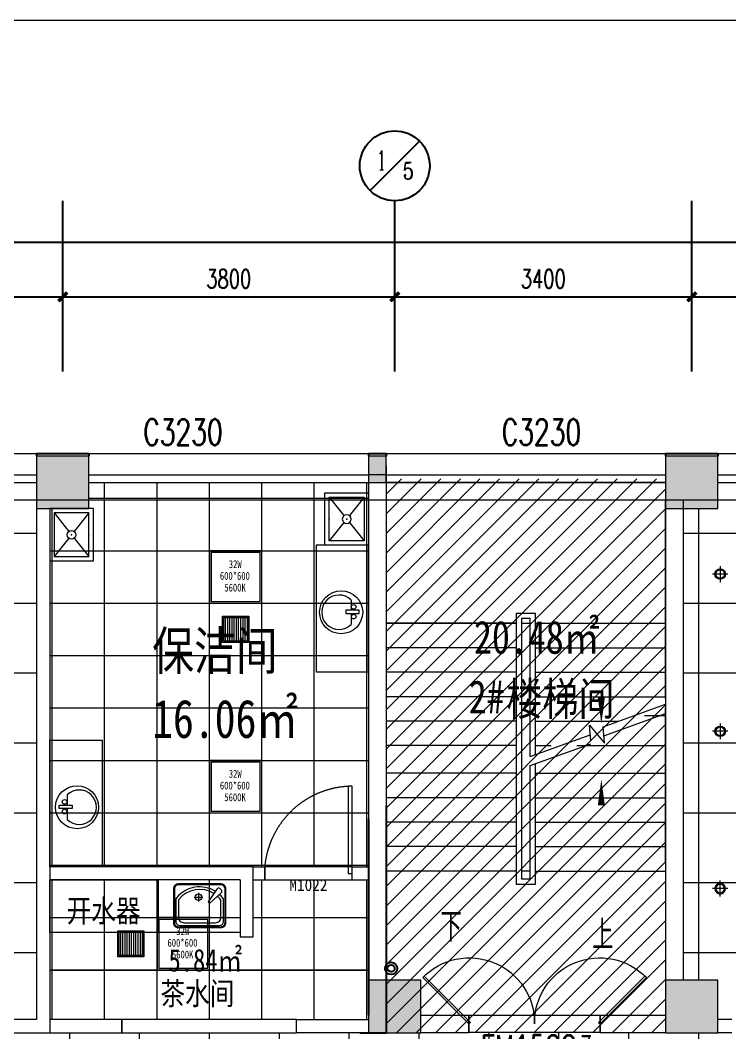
# Model space of a CAD drawing. Header units: millimetres. Extents: x 164760 to 3716174, y -1766400 to 11969.
# Drawn here: x 3512190 to 3520312, y -1636715 to -1625124 of the extents above; entities that cross this region are included whole.
import ezdxf
from ezdxf.enums import TextEntityAlignment as Align

# ---------------------------------------------------------------- set-up
doc = ezdxf.new("R2010")
doc.units = ezdxf.units.MM
doc.header["$LTSCALE"] = 1000
for name, pattern in [('ACAD_ISO03W100', [30, 12, -18]), ('DOTE', [2.42, 2, -0.2, 0.02, -0.2]), ('HIDDEN', [0.375, 0.25, -0.125, 0, 0])]:
    doc.linetypes.add(name, pattern=pattern)
doc.layers.get('0').update_dxf_attribs({"color": 253, "linetype": 'CONTINUOUS'})
doc.layers.get('Defpoints').update_dxf_attribs({"color": 250, "linetype": 'CONTINUOUS', "lineweight": 0})
for name, color, linetype in [('AXIS', 253, 'CONTINUOUS'), ('AXIS_TEXT', 253, 'CONTINUOUS'), ('DIM_SYMB', 253, 'CONTINUOUS'), ('FC-Text Annotation', 253, 'CONTINUOUS'), ('PUB_TEXT', 253, 'CONTINUOUS'), ('SURFACE', 253, 'CONTINUOUS'), ('VPIPE-污水', 253, 'CONTINUOUS'), ('WINDOW_TEXT', 253, 'CONTINUOUS'), ('建-墙', 253, 'CONTINUOUS')]:
    doc.layers.add(name, color=color, linetype=linetype)
for name, color, linetype, lineweight in [('COLUMN', 253, 'CONTINUOUS', 0), ('DOOR【门】', 253, 'CONTINUOUS', 0), ('FC-Doorsill【门槛线】', 253, 'CONTINUOUS', 0), ('FC-FLOOR【地材分格】', 253, 'CONTINUOUS', 0), ('FF-FIXT【洁具】', 253, 'CONTINUOUS', 0), ('FF-Text【平面文字】', 253, 'CONTINUOUS', 0), ('FF-Win【窗】', 253, 'CONTINUOUS', 0), ('PUB_HATCH', 253, 'CONTINUOUS', 0), ('RC-FCU【空调设备】', 253, 'CONTINUOUS', 0), ('RC-LIGHT【天花灯具】', 253, 'CONTINUOUS', 0), ('RC-Modelling【天花造型】', 253, 'CONTINUOUS', 0), ('RC-STR【天花细线】', 253, 'CONTINUOUS', 0), ('RC-Text【天花文字】', 253, 'CONTINUOUS', 0), ('STAIR', 253, 'CONTINUOUS', 0), ('WALL', 253, 'CONTINUOUS', 0), ('Wall【墙体】', 253, 'CONTINUOUS', 0), ('Wall【新建墙】', 253, 'CONTINUOUS', 0), ('Xline【辅助线】', 253, 'CONTINUOUS', 0)]:
    doc.layers.add(name, color=color, linetype=linetype, lineweight=lineweight)
doc.styles.add('_TCH_AXIS', font='COMPLEX', dxfattribs={"bigfont": 'GBCBIG'})
doc.styles.add('_TCH_DIM', font='SIMPLEX', dxfattribs={"bigfont": 'GBCBIG'})
doc.styles.add('_TCH_DIM_T3', font='SIMPLEX', dxfattribs={"width": 0.705882, "bigfont": 'GBCBIG'})
doc.styles.add('_TCH_WINDOW', font='SIMPLEX', dxfattribs={"bigfont": 'GBCBIG'})
doc.styles.add('DIM_FONT', font='SIMPLEX', dxfattribs={"width": 0.7, "bigfont": 'GBCBIG'})
doc.styles.add('宋体', font='', dxfattribs={"width": 0.7})
doc.styles.add('文字', font='')
doc.styles.get('宋体').set_extended_font_data('SimSun')
doc.styles.get('文字').set_extended_font_data('SimSun')
doc.dimstyles.new('_TCH_ARCH&&100', dxfattribs={"dimtxt": 212.5, "dimasz": 100, "dimexe": 250, "dimexo": 300, "dimgap": 100, "dimtad": 1, "dimdec": 0, "dimzin": 0, "dimdsep": 46, "dimtxsty": '_TCH_DIM_T3', "dimblk": 'ARCHTICK', "dimcen": 0.09, "dimclrt": 7, "dimazin": 2, "dimtfac": 1, "dimtdec": 0, "dimtix": 1, "dimtmove": 2, "dimatfit": 3, "dimtolj": 1, "dimtzin": 0, "dimarcsym": 0})
pattern_1 = [(0, (3778355.65, -1406196.8), (0, 800), []), (90, (3778355.65, -1406196.8), (-800, 5e-14), [])]
pattern_2 = [(0, (3778355.65, -1406196.8), (0, 600), []), (90, (3778355.65, -1406196.8), (-600, 4e-14), [])]

# ---------------------------------------------------------------- blocks, each defined once
blk = doc.blocks.new('$WINLIB2D$00000004')
for p, q in [((-0.5, 0.5), (0.5, 0.5)), ((-0.5, 0.5), (-0.5, -0.5)), ((0.5, -0.5), (0.5, 0.5)), ((-0.5, 0.2406), (0.5, 0.2406)), ((-0.5, -0.5), (0.5, -0.5))]:
    blk.add_line(p, q)
blk = doc.blocks.new('海龙_0918165925')
at = {"layer": 'PUB_HATCH'}
for points in [[(-18300, -600), (-17700, -600), (-17700, 0), (-18300, 0)], [(-14500, -300), (-14300, -300), (-14300, 0), (-14500, 0)], [(-11100, -600), (-10500, -600), (-10500, 0), (-11100, 0)], [(-14500, -6600), (-13900, -6600), (-13900, -6000), (-14500, -6000)], [(-11100, -6600), (-10500, -6600), (-10500, -6000), (-11100, -6000)]]:
    blk.add_hatch(color=256, dxfattribs=at).paths.add_polyline_path(points)
at = {"layer": 'COLUMN'}
for p, q in [((-17700, 0), (-18300, 0)), ((-10500, 0), (-11100, 0)), ((-18300, -300), (-18300, -600)), ((-17700, -600), (-17700, -300)), ((-11100, -300), (-11100, -600)), ((-10500, -600), (-10500, -300)), ((-18300, -600), (-17700, -600)), ((-11100, -600), (-10500, -600)), ((-13900, -6000), (-14500, -6000)), ((-14500, -6000), (-14500, -6600)), ((-13900, -6600), (-13900, -6000)), ((-10500, -6000), (-11100, -6000)), ((-11100, -6000), (-11100, -6600)), ((-10500, -6600), (-10500, -6000)), ((-14500, -6600), (-13900, -6600)), ((-11100, -6600), (-10500, -6600))]:
    blk.add_line(p, q, dxfattribs=at)
blk = doc.blocks.new('$lvtry$00000191')
at = {"color": 0}
for p, q in [((-250, -50, 0), (-39, -219, 0)), ((39, -219, 0), (250, -50, 0)), ((-250, -450, 0), (-39, -281, 0)), ((39, -281, 0), (250, -450, 0))]:
    blk.add_line(p, q, dxfattribs=at)
at = {"color": 0, "elevation": 0}
for points in [[(300, -500), (300, 0), (-300, 0), (-300, -500)], [(250, -450), (250, -50), (-250, -50), (-250, -450)]]:
    blk.add_lwpolyline(points, close=True, dxfattribs=at)
at = {"color": 0}
blk.add_circle((0, -250, 0), 50, dxfattribs=at)
for p in [(0, -50, 0), (0, -250, 0)]:
    blk.add_point(p, dxfattribs=at)
blk = doc.blocks.new('圆形筒灯')
at = {"color": 251, "linetype": 'DOTE', "ltscale": 43.504693}
blk.add_line((0, 91), (0, -91), dxfattribs=at)
at = {"color": 251, "linetype": 'DOTE', "ltscale": 41.297046}
blk.add_line((86, 0), (-86, 0), dxfattribs=at)
blk.add_ellipse((0, 0), major_axis=(-42.4, 42.4), ratio=1, start_param=2.355868237233172, end_param=8.639053544412757)
at = {"color": 251}
blk.add_ellipse((0, 0), major_axis=(35.4, 35.4), ratio=1, start_param=5.49871431692557, end_param=11.78189962410516, dxfattribs=at)
blk = doc.blocks.new('ZL_12085679')
at = {"layer": 'RC-LIGHT【天花灯具】'}
blk.add_lwpolyline([(300, 0), (-300, 0), (-300, -600), (300, -600)], close=True, dxfattribs=at)
at = {"layer": 'RC-LIGHT【天花灯具】', "color": 8}
blk.add_lwpolyline([(280, -20), (-280, -20), (-280, -580), (280, -580)], close=True, dxfattribs=at)
at = {"layer": 'RC-LIGHT【天花灯具】', "style": '文字', "width": 0.8}
for s, p in [('32W', (-78, -199)), ('600*600', (-180, -333)), ('5600K', (-129, -467))]:
    blk.add_text(s, height=90, dxfattribs=at).set_placement(p)
blk = doc.blocks.new('ZL_0603191599')
at = {"layer": 'RC-FCU【空调设备】'}
h = blk.add_hatch(dxfattribs=at)
h.set_pattern_fill('_USER', color=8, scale=25, pattern_type=0)
h.set_pattern_definition([(0, (-135, -285), (0, 25), [])])
h.paths.add_polyline_path([(135, -15), (-135, -15), (-135, -285), (135, -285)])
blk.add_lwpolyline([(-150, 0), (150, 0), (150, -300), (-150, -300)], close=True, dxfattribs=at)
at = {"layer": 'RC-FCU【空调设备】', "color": 8}
blk.add_lwpolyline([(-135, -15), (135, -15), (135, -285), (-135, -285)], close=True, dxfattribs=at)
blk = doc.blocks.new('_ArchTick')
at = {"color": 2, "linetype": 'ByBlock', "const_width": 0.4}
blk.add_lwpolyline([(-0.5, -0.5), (0.5, 0.5)], dxfattribs=at)
blk = doc.blocks.new('*D604')
at = {"layer": 'AXIS', "color": 0, "lineweight": -2, "transparency": 16777216}
for p, q in [((3517480, -1554394), (3517480, -1553288)), ((3524680, -1554394), (3524680, -1553288)), ((3517480, -1553538), (3524680, -1553538))]:
    blk.add_line(p, q, dxfattribs=at)
at = {"layer": 'Defpoints', "color": 0, "transparency": 16777216}
for p in [(3524680, -1553538), (3517480, -1554694), (3524680, -1554694)]:
    blk.add_point(p, dxfattribs=at)
at = {"layer": 'AXIS', "color": 0, "lineweight": -2, "transparency": 16777216, "xscale": 100, "yscale": 100, "zscale": 100, "rotation": 180}
blk.add_blockref('_ArchTick', (3517480, -1553538), dxfattribs=at)
at = {"layer": 'AXIS', "color": 0, "lineweight": -2, "transparency": 16777216, "xscale": 100, "yscale": 100, "zscale": 100}
blk.add_blockref('_ArchTick', (3524680, -1553538), dxfattribs=at)
at = {"layer": 'AXIS', "color": 7, "transparency": 16777216, "insert": (3521080, -1553332), "char_height": 212.5, "attachment_point": 5, "style": '_TCH_DIM_T3'}
blk.add_mtext('\\A1;7200', dxfattribs=at)
blk = doc.blocks.new('*D605')
at = {"layer": 'AXIS', "color": 0, "lineweight": -2, "transparency": 16777216}
for p, q in [((3514080, -1554394), (3514080, -1553288)), ((3517480, -1554394), (3517480, -1553288)), ((3514080, -1553538), (3517480, -1553538))]:
    blk.add_line(p, q, dxfattribs=at)
at = {"layer": 'Defpoints', "color": 0, "transparency": 16777216}
for p in [(3517480, -1553538), (3514080, -1554694), (3517480, -1554694)]:
    blk.add_point(p, dxfattribs=at)
at = {"layer": 'AXIS', "color": 0, "lineweight": -2, "transparency": 16777216, "xscale": 100, "yscale": 100, "zscale": 100, "rotation": 180}
blk.add_blockref('_ArchTick', (3514080, -1553538), dxfattribs=at)
at = {"layer": 'AXIS', "color": 0, "lineweight": -2, "transparency": 16777216, "xscale": 100, "yscale": 100, "zscale": 100}
blk.add_blockref('_ArchTick', (3517480, -1553538), dxfattribs=at)
at = {"layer": 'AXIS', "color": 7, "transparency": 16777216, "insert": (3515780, -1553332), "char_height": 212.5, "attachment_point": 5, "style": '_TCH_DIM_T3'}
blk.add_mtext('\\A1;3400', dxfattribs=at)
blk = doc.blocks.new('*D606')
at = {"layer": 'AXIS', "color": 0, "lineweight": -2, "transparency": 16777216}
for p, q in [((3510280, -1554394), (3510280, -1553288)), ((3514080, -1554394), (3514080, -1553288)), ((3510280, -1553538), (3514080, -1553538))]:
    blk.add_line(p, q, dxfattribs=at)
at = {"layer": 'Defpoints', "color": 0, "transparency": 16777216}
for p in [(3514080, -1553538), (3510280, -1554694), (3514080, -1554694)]:
    blk.add_point(p, dxfattribs=at)
at = {"layer": 'AXIS', "color": 0, "lineweight": -2, "transparency": 16777216, "xscale": 100, "yscale": 100, "zscale": 100, "rotation": 180}
blk.add_blockref('_ArchTick', (3510280, -1553538), dxfattribs=at)
at = {"layer": 'AXIS', "color": 0, "lineweight": -2, "transparency": 16777216, "xscale": 100, "yscale": 100, "zscale": 100}
blk.add_blockref('_ArchTick', (3514080, -1553538), dxfattribs=at)
at = {"layer": 'AXIS', "color": 7, "transparency": 16777216, "insert": (3512180, -1553332), "char_height": 212.5, "attachment_point": 5, "style": '_TCH_DIM_T3'}
blk.add_mtext('\\A1;3800', dxfattribs=at)
blk = doc.blocks.new('*D607')
at = {"layer": 'AXIS', "color": 0, "lineweight": -2, "transparency": 16777216}
for p, q in [((3503080, -1554394), (3503080, -1553288)), ((3510280, -1554394), (3510280, -1553288)), ((3503080, -1553538), (3510280, -1553538))]:
    blk.add_line(p, q, dxfattribs=at)
at = {"layer": 'Defpoints', "color": 0, "transparency": 16777216}
for p in [(3510280, -1553538), (3503080, -1554694), (3510280, -1554694)]:
    blk.add_point(p, dxfattribs=at)
at = {"layer": 'AXIS', "color": 0, "lineweight": -2, "transparency": 16777216, "xscale": 100, "yscale": 100, "zscale": 100, "rotation": 180}
blk.add_blockref('_ArchTick', (3503080, -1553538), dxfattribs=at)
at = {"layer": 'AXIS', "color": 0, "lineweight": -2, "transparency": 16777216, "xscale": 100, "yscale": 100, "zscale": 100}
blk.add_blockref('_ArchTick', (3510280, -1553538), dxfattribs=at)
at = {"layer": 'AXIS', "color": 7, "transparency": 16777216, "insert": (3506680, -1553332), "char_height": 212.5, "attachment_point": 5, "style": '_TCH_DIM_T3'}
blk.add_mtext('\\A1;7200', dxfattribs=at)
blk = doc.blocks.new('*D623')
at = {"layer": 'AXIS', "color": 0, "lineweight": -2, "transparency": 16777216}
for p, q in [((3481180, -1554433), (3481180, -1552663)), ((3575380, -1554433), (3575380, -1552663)), ((3481180, -1552913), (3575380, -1552913))]:
    blk.add_line(p, q, dxfattribs=at)
at = {"layer": 'Defpoints', "color": 0, "transparency": 16777216}
for p in [(3575380, -1552913), (3481180, -1554733), (3575380, -1554733)]:
    blk.add_point(p, dxfattribs=at)
at = {"layer": 'AXIS', "color": 0, "lineweight": -2, "transparency": 16777216, "xscale": 100, "yscale": 100, "zscale": 100, "rotation": 180}
blk.add_blockref('_ArchTick', (3481180, -1552913), dxfattribs=at)
at = {"layer": 'AXIS', "color": 0, "lineweight": -2, "transparency": 16777216, "xscale": 100, "yscale": 100, "zscale": 100}
blk.add_blockref('_ArchTick', (3575380, -1552913), dxfattribs=at)
at = {"layer": 'AXIS', "color": 7, "transparency": 16777216, "insert": (3528280, -1552707), "char_height": 212.5, "attachment_point": 5, "style": '_TCH_DIM_T3'}
blk.add_mtext('\\A1;94200', dxfattribs=at)
blk = doc.blocks.new('DOOR_D01')
at = {"layer": 'DOOR【门】'}
blk.add_lwpolyline([(-0.456, 1), (-0.456, 0), (-0.5, 0), (-0.5, 1)], close=True, dxfattribs=at)
at = {"layer": 'DOOR【门】', "color": 8, "linetype": 'HIDDEN', "ltscale": 15}
blk.add_arc((-0.511, -0.01), 1.011, 0.5915, 87.4664, dxfattribs=at)
blk = doc.blocks.new('厨房洗手盆_01')
for points in [[(540, -243), (540, 243, 0.414214), (483, 300), (97, 300, 0.414214), (40, 243), (40, -243, 0.414214), (97, -300), (483, -300, 0.414214)], [(530, -243), (530, 243, 0.414214), (483, 290), (97, 290, 0.414214), (50, 243), (50, -243, 0.414214), (97, -290), (483, -290, 0.414214)], [(142, 246, 0.463705), (106, 246), (93, 231, 0.463199), (99, 196), (244, 99), (260, 117)]]:
    blk.add_lwpolyline(points, format="xyb", close=True)
for points in [[(124, 179, 0.371537), (197, -263, 0.175756), (227, -274), (468, -274, 0.414214), (514, -228), (514, 228, 0.414214), (468, 274), (227, 274, 0.175756), (197, 263, 0.038636), (159, 226, 0.038636)], [(149, 162, 0.370424), (217, -240, 0.175756), (227, -244), (421, -244, 0.414214), (484, -181), (484, 181, 0.414214), (421, 244), (227, 244, 0.175756), (217, 240, 0.038502), (180, 204, 0.038502)]]:
    blk.add_lwpolyline(points, format="xyb")
for points in [[(191, -64), (191, 36)], [(142, -14), (241, -14)]]:
    blk.add_lwpolyline(points)
blk.add_circle((191, -14), 38.3)
blk = doc.blocks.new('海龙0506173763')
at = {"layer": 'Xline【辅助线】'}
for points in [[(-733, 17), (-750, 0), (-1280, 530), (-1263, 547)], [(733, 17), (750, 0), (1280, 530), (1263, 547)]]:
    blk.add_lwpolyline(points, close=True, dxfattribs=at)
at = {"layer": 'Xline【辅助线】', "color": 8}
for centre, start, end in [((-745, 12), 359.1011, 135.9107), ((745, 12), 44.0893, 180.8989)]:
    blk.add_arc(centre, 745, start, end, dxfattribs=at)
blk = doc.blocks.new('海龙0506194425')
at = {"layer": 'WALL'}
for p, q in [((-650, 200), (-1400, 200)), ((-650, 0), (-650, 200)), ((1400, 200), (850, 200)), ((850, 200), (850, 0)), ((-1400, 0), (-650, 0)), ((850, 0), (1400, 0))]:
    blk.add_line(p, q, dxfattribs=at)
at = {"layer": 'Xline【辅助线】'}
blk.add_blockref('海龙0506173763', (100, 100), dxfattribs=at)
blk = doc.blocks.new('海龙0506194634')
at = {"layer": 'Xline【辅助线】', "xscale": -1}
blk.add_blockref('海龙0506194425', (0, 325), dxfattribs=at)
at = {"layer": 'WINDOW_TEXT', "style": '_TCH_WINDOW', "width": 0.705882}
for s, height, p in [('FM1522', 297.5, (-715, 0)), ('乙', 298, (425, 0))]:
    blk.add_text(s, height=height, dxfattribs=at).set_placement(p)
blk = doc.blocks.new('海龙_0926164331')
at = {"layer": 'AXIS'}
for p, q in [((-14453.2, -682.8), (-13887.5, -117.2)), ((-17970.3, -2397.2), (-17970.3, -800)), ((-14170.3, -2397.2), (-14170.3, -800)), ((-10770.3, -2397.2), (-10770.3, -800))]:
    blk.add_line(p, q, dxfattribs=at)
blk.add_circle((-14170.3, -400), 400, dxfattribs=at)
at = {"layer": 'AXIS_TEXT', "color": 7, "style": '_TCH_AXIS'}
for s, height, p, p2 in [('1', 218.6, (-14369.6, -443.7), (-14275.9, -443.7)), ('5', 191.8, (-14077.7, -553.4), (-13949.9, -553.4))]:
    blk.add_text(s, height=height, dxfattribs=at).set_placement(p, p2, align=Align.FIT)
at = {"layer": 'AXIS'}
for p1, p2, distance, picture, middle in [((-47070.3, -3094), (47129.7, -3094), 1819.8, '*D623', (29.7, -1067.9)), ((-25170.3, -3054.5), (-17970.3, -3054.5), 1155.3, '*D607', (-21570.3, -1693)), ((-17970.3, -3054.5), (-14170.3, -3054.5), 1155.3, '*D606', (-16070.3, -1693)), ((-14170.3, -3054.5), (-10770.3, -3054.5), 1155.3, '*D605', (-12470.3, -1693)), ((-10770.3, -3054.5), (-3570.3, -3054.5), 1155.3, '*D604', (-7170.3, -1693))]:
    dim = blk.add_aligned_dim(p1=p1, p2=p2, distance=distance, dimstyle='_TCH_ARCH&&100', dxfattribs=at)
    dim.commit()
    dim.dimension.update_dxf_attribs({"geometry": picture, "text_midpoint": middle, "insert": (-3528250.3, 1551639)})

msp = doc.modelspace()

# ---------------------------------------------------------------- hatches: boundary and pattern name
at = {"layer": 'FC-FLOOR【地材分格】'}
h = msp.add_hatch(dxfattribs=at)
h.set_pattern_fill('_USER', color=256, scale=800, double=1, pattern_type=0)
h.set_pattern_definition(pattern_1)
h.paths.add_polyline_path([(3577178.4, -1636714.2), (3575935.2, -1636714.2), (3573976.9, -1636714.2), (3573376.9, -1636714.2), (3572826.9, -1636714.2), (3571326.9, -1636713.4), (3571326.9, -1636714.2), (3570576.9, -1636714.2), (3569976.9, -1636714.2), (3569576.9, -1636714.2), (3568476.9, -1636714.2), (3565041.8, -1636714.2), (3563941.8, -1636714.2), (3561222.8, -1636714.2), (3560122.8, -1636714.2), (3559398.8, -1636714.2), (3559398.8, -1630414.2), (3559376.9, -1630414.2), (3556176.9, -1630414.2), (3556176.9, -1630714.2), (3556176.9, -1633165.3), (3556176.9, -1633914.2), (3556176.9, -1635014.2), (3556176.9, -1635764.2), (3556176.9, -1636714.2), (3556026.9, -1636714.2), (3556026.9, -1636564.2), (3556026.9, -1636714.2), (3555226.9, -1636714.2), (3555226.9, -1636564.2), (3555226.9, -1636714.2), (3555151.9, -1636714.2), (3554926.9, -1636714.2), (3554926.9, -1636564.2), (3555076.9, -1636564.2), (3555076.9, -1636714.2), (3553476.9, -1636714.2), (3553476.9, -1636715.3), (3551751.9, -1636715.3), (3551751.9, -1636715.3), (3550851.9, -1636715.3), (3548752, -1636715.3), (3548752, -1636865.5), (3548602, -1636865.5), (3548602, -1636715.3), (3548601.9, -1630714.2), (3548376.9, -1630714.2), (3548376.9, -1630414.2), (3545176.9, -1630414.2), (3544976.9, -1630414.2), (3541776.9, -1630414.2), (3541776.9, -1630714.2), (3541176.9, -1630714.2), (3541176.9, -1630414.2), (3537976.9, -1630414.2), (3537776.9, -1630414.2), (3534576.9, -1630414.2), (3534576.9, -1630714.2), (3534126.9, -1630714.2), (3534126.9, -1632064.1), (3534136.9, -1632064.1), (3534136.9, -1632814.2), (3536676.9, -1632814.2), (3536676.9, -1633164.2), (3536676.9, -1635764.2), (3536676.9, -1636714.2), (3536426.9, -1636714.2), (3534126.9, -1636714.2), (3533976.9, -1636714.2), (3533976.9, -1635764.2), (3533976.9, -1635014.2), (3533976.9, -1633914.2), (3533976.9, -1633164.2), (3533976.9, -1632889.2), (3533976.9, -1630714.2), (3533976.9, -1630414.2), (3530751.9, -1630414.2), (3530751.9, -1636714.2), (3530359.9, -1636714.2), (3529259.9, -1636714.2), (3521433.8, -1636714.2), (3520335.5, -1636714.2), (3520176.9, -1636714.2), (3519576.9, -1636714.2), (3518826.9, -1636714.2), (3518826.9, -1636713), (3517326.9, -1636713), (3517326.9, -1636714.2), (3516776.9, -1636714.2), (3516176.9, -1636714.2), (3516076.9, -1636714.2), (3514976.9, -1636714.2), (3513576.9, -1636714.2), (3513576.9, -1636714.2), (3512526.9, -1636714.2), (3512526.9, -1636714.2), (3509827.2, -1636714.2), (3508327.2, -1636714.2), (3507802.2, -1636714.2), (3507626.9, -1636714.2), (3505326.9, -1636714.2), (3505176.9, -1636714.2), (3505176.9, -1635764.2), (3505176.9, -1635014.2), (3505176.9, -1633914.2), (3505176.9, -1633164.2), (3505176.9, -1632889.2), (3505176.9, -1630714.2), (3505176.9, -1630414.2), (3501951.9, -1630414.2), (3501951.9, -1636714.2), (3501649.1, -1636714.2), (3500552.4, -1636714.2), (3492635.5, -1636714.2), (3491535.5, -1636714.2), (3491376.9, -1636714.2), (3490776.9, -1636714.2), (3490026.9, -1636714.2), (3488526.9, -1636714.2), (3487976.9, -1636714.2), (3487376.9, -1636714.2), (3487326.9, -1636714.2), (3486326.9, -1636714.2), (3485176.9, -1636714.2), (3484176.9, -1636714.2), (3484176.9, -1636744.2), (3484176.9, -1638484.2), (3484176.9, -1639114.2), (3483776.9, -1639114.2), (3483776.9, -1639665.4), (3484440.4, -1639665.4), (3485940.4, -1639665.4), (3486140.4, -1639665.4), (3486140.4, -1638964.2), (3490776.9, -1638964.2), (3490776.9, -1638514.2), (3491376.9, -1638514.2), (3491376.9, -1638964.2), (3496151.9, -1638964.2), (3496151.9, -1639665.4), (3496351.9, -1639665.4), (3497851.9, -1639665.4), (3498201.9, -1639665.4), (3498201.9, -1639114.2), (3497976.9, -1639114.2), (3497976.9, -1638514.2), (3498576.9, -1638514.2), (3498576.9, -1638964.2), (3499525.2, -1638964.2), (3501025.2, -1638964.2), (3505176.9, -1638964.2), (3505176.9, -1638514.2), (3505776.9, -1638514.2), (3505776.9, -1638964.2), (3509765.2, -1638964.2), (3511265.2, -1638964.2), (3512376.9, -1638964.2), (3512376.9, -1638514.2), (3512976.9, -1638514.2), (3512976.9, -1638964.2), (3514106.7, -1638964.2), (3515606.7, -1638964.2), (3519576.9, -1638964.2), (3519576.9, -1638514.2), (3520176.9, -1638514.2), (3520176.9, -1638964.2), (3524402.6, -1638964.2), (3525902.6, -1638964.2), (3526776.9, -1638964.2), (3526776.9, -1638514.2), (3527376.9, -1638514.2), (3527376.9, -1638964.2), (3528210, -1638964.2), (3529710, -1638964.2), (3533976.9, -1638964.2), (3533976.9, -1638514.2), (3534576.9, -1638514.2), (3534576.9, -1638964.2), (3537876.9, -1638964.2), (3538648.3, -1638964.2), (3540148.3, -1638964.2), (3541176.9, -1638964.2), (3541176.9, -1638514.2), (3541776.9, -1638514.2), (3541776.9, -1638964.2), (3544326.9, -1638964.2), (3545826.9, -1638964.2), (3548376.9, -1638964.2), (3548376.9, -1638514.2), (3548602, -1638514.2), (3548602, -1638365.5), (3548752, -1638365.5), (3548752, -1638514.2), (3548976.9, -1638514.2), (3548976.9, -1638964.2), (3549079.2, -1638964.2), (3549079.2, -1638964.2), (3549981.8, -1638964.2), (3554572, -1638964.2), (3554572, -1638964.2), (3555474.6, -1638964.2), (3555576.9, -1638964.2), (3555576.9, -1638514.2), (3556176.9, -1638514.2), (3556176.9, -1638964.2), (3556275, -1638964.2), (3556275, -1638964.2), (3557175, -1638964.2), (3561151.4, -1638964.2), (3562251.4, -1638964.2), (3562776.9, -1638964.2), (3562776.9, -1638514.2), (3563376.9, -1638514.2), (3563376.9, -1638964.2), (3563902.5, -1638964.2), (3565002.5, -1638964.2), (3568351.4, -1638964.2), (3569451.4, -1638964.2), (3569976.9, -1638964.2), (3569976.9, -1638514.2), (3570576.9, -1638514.2), (3570576.9, -1638964.2), (3575551.4, -1638964.2), (3576651.4, -1638964.2), (3577176.9, -1638964.2), (3577176.9, -1638484.2), (3577178.4, -1638484.2)])
h = msp.add_hatch(dxfattribs=at)
h.set_pattern_fill('_USER', color=256, scale=800, double=1, pattern_type=0)
h.set_pattern_definition(pattern_1)
h.paths.add_polyline_path([(3512376.9, -1630714.2), (3512376.9, -1630414.2), (3509176.9, -1630414.2), (3508976.9, -1630414.2), (3505776.9, -1630414.2), (3505776.9, -1630714.2), (3505326.9, -1630714.2), (3505326.9, -1632064.1), (3505336.9, -1632064.1), (3505336.9, -1632764.2), (3505326.9, -1632814.2), (3507876.9, -1632814.2), (3507876.9, -1633164.2), (3507876.9, -1635764.2), (3507876.9, -1636564.2), (3508327.2, -1636564.2), (3509827.2, -1636564.2), (3512376.9, -1636564.2)])
h = msp.add_hatch(dxfattribs=at)
h.set_pattern_fill('_USER', color=256, scale=600, double=1, pattern_type=0)
h.set_pattern_definition(pattern_2)
h.paths.add_polyline_path([(3516176.9, -1630414.2), (3516176.9, -1630414.2), (3512976.9, -1630414.2), (3512976.9, -1630714.2), (3512526.9, -1630714.2), (3512526.9, -1634815.4), (3514856.4, -1634815.4), (3514988.8, -1634815.4), (3515988.8, -1634815.4), (3516176.9, -1634815.4), (3516176.9, -1634264.2)])
h = msp.add_hatch(dxfattribs=at)
h.set_pattern_fill('_USER', color=256, scale=800, double=1, pattern_type=0)
h.set_pattern_definition(pattern_1)
h.paths.add_polyline_path([(3530601.9, -1630414.2), (3530576.9, -1630414.2), (3527376.9, -1630414.2), (3527376.9, -1630714.2), (3526776.9, -1630714.2), (3526776.9, -1630414.2), (3523576.9, -1630414.2), (3523376.9, -1630414.2), (3520176.9, -1630414.2), (3520176.9, -1630714.2), (3519776.9, -1630714.2), (3519776.9, -1636114.2), (3520176.9, -1636114.2), (3520176.9, -1636564.2), (3520335.5, -1636564.2), (3521432.2, -1636564.2), (3529263.2, -1636564.2), (3530359.9, -1636564.2), (3530601.9, -1636564.2)])
h = msp.add_hatch(dxfattribs=at)
h.set_pattern_fill('_USER', color=256, scale=600, double=1, pattern_type=0)
h.set_pattern_definition(pattern_2)
h.paths.add_polyline_path([(3515352, -1636564.2), (3516176.9, -1636564.2), (3516176.9, -1636114.2), (3516176.9, -1634965.4), (3515988.8, -1634965.4), (3514988.8, -1634965.4), (3514856.4, -1634965.4), (3514856.4, -1635615.4), (3514706.4, -1635615.4), (3514706.4, -1634965.4), (3512526.9, -1634965.4), (3512526.9, -1636564.2), (3513352, -1636564.2)])
at = {"layer": 'Xline【辅助线】'}
h = msp.add_hatch(dxfattribs=at)
h.set_pattern_fill('ANSI31', color=256, scale=100)
h.set_pattern_definition([(45, (1024428.94, -256497.76), (-112.2532015, 112.2532015), [])])
h.paths.add_polyline_path([(3516376.9, -1636713), (3519576.9, -1636713), (3519576.9, -1630372.6), (3516376.9, -1630372.6)])

# ---------------------------------------------------------------- linework, layer by layer
at = {"layer": 'DIM_SYMB'}
for points in [[(3517096.9, -1635289.6, 0, 0, 0), (3517096.9, -1631168, 0, 0, 0), (3518841.9, -1631168, 0, 0, 0), (3518841.9, -1633178, 0, 80, 0), (3518841.9, -1632878, 0, 0, 0)], [(3518841.9, -1635313.8, 0, 0, 0), (3518841.9, -1633810.7, 0, 80, 0), (3518841.9, -1634110.7, 0, 0, 0)]]:
    msp.add_lwpolyline(points, format="xyseb", dxfattribs=at)
at = {"layer": 'FC-Doorsill【门槛线】', "linetype": 'ACAD_ISO03W100', "ltscale": 0.011}
for points in [[(3515352, -1636564.2), (3513352, -1636564.2)], [(3513352, -1636714.2), (3515352, -1636714.2)]]:
    msp.add_lwpolyline(points, dxfattribs=at)
at = {"layer": 'FC-FLOOR【地材分格】', "color": 3}
for points in [[(3515988.8, -1634815.4), (3514988.8, -1634815.4), (3514988.8, -1634965.4), (3515988.8, -1634965.4)], [(3517326.9, -1636514.2), (3518826.9, -1636514.2), (3518826.9, -1636713), (3517326.9, -1636713)], [(3515352, -1636564.2), (3513352, -1636564.2), (3513352, -1636714.2), (3515352, -1636714.2)]]:
    msp.add_lwpolyline(points, close=True, dxfattribs=at)
at = {"layer": 'FF-FIXT【洁具】'}
for p, q in [((3515976.8, -1631761), (3515976.8, -1631876.7)), ((3516068.3, -1631876.7), (3515918.3, -1631876.7)), ((3515918.3, -1631876.7), (3515918.3, -1631917.3)), ((3515918.3, -1631917.3), (3516068.3, -1631917.3)), ((3515976.8, -1631917.3), (3515976.8, -1632040.6)), ((3516068.3, -1631917.3), (3516068.3, -1631876.7)), ((3512727, -1633993.1), (3512727, -1634108.8)), ((3512635.5, -1634149.4), (3512635.5, -1634108.8)), ((3512635.5, -1634108.8), (3512785.5, -1634108.8)), ((3512785.5, -1634108.8), (3512785.5, -1634149.4)), ((3512785.5, -1634149.4), (3512635.5, -1634149.4)), ((3512727, -1634149.4), (3512727, -1634272.8)), ((3513769.4, -1635565.4), (3513769.4, -1634965.4)), ((3514706.4, -1635565.4), (3513769.4, -1635565.4))]:
    msp.add_line(p, q, dxfattribs=at)
for points in [[(3515576.9, -1631134.2), (3515576.9, -1632583.3), (3516176.9, -1632583.3), (3516176.9, -1631134.2)], [(3513126.9, -1633366.3), (3513126.9, -1634815.4), (3512526.9, -1634815.4), (3512526.9, -1633366.3)], [(3513769.4, -1635565.4), (3512527, -1635565.4), (3512527, -1634965.4), (3513769.4, -1634965.4)]]:
    msp.add_lwpolyline(points, close=True, dxfattribs=at)
for centre, radius in [((3515863.6, -1631900.8), 246.4), ((3516006, -1631839.8), 26.7), ((3516007.3, -1631951.6), 26.7), ((3512840.2, -1634132.9), 246.4), ((3512697.8, -1634072), 26.7), ((3512696.5, -1634183.7), 26.7)]:
    msp.add_circle(centre, radius, dxfattribs=at)
for centre, start, end in [((3515838.2, -1631900.8), 45.25305, 314.74771), ((3512865.6, -1634132.9), 225.25229, 134.74695)]:
    msp.add_arc(centre, 196.9, start, end, dxfattribs=at)
at = {"layer": 'RC-Modelling【天花造型】'}
msp.add_line((3490776.9, -1630614.2), (3562776.9, -1630614.2), dxfattribs=at)
for points in [[(3515988.8, -1634815.4), (3514988.8, -1634815.4), (3514988.8, -1634965.4), (3515988.8, -1634965.4)], [(3517326.9, -1636514.2), (3518826.9, -1636514.2), (3518826.9, -1636713), (3517326.9, -1636713)], [(3515352, -1636564.2), (3513352, -1636564.2), (3513352, -1636714.2), (3515352, -1636714.2)]]:
    msp.add_lwpolyline(points, close=True, dxfattribs=at)
at = {"layer": 'RC-STR【天花细线】'}
for p, q in [((3513155.6, -1634815.4), (3513155.6, -1630614.2)), ((3513755.6, -1634815.4), (3513755.6, -1630614.2)), ((3514355.6, -1634815.4), (3514355.6, -1630614.2)), ((3514955.6, -1634815.4), (3514955.6, -1630614.2)), ((3515555.6, -1634815.4), (3515555.6, -1630614.2)), ((3516155.6, -1634815.4), (3516155.6, -1630614.2)), ((3512555.6, -1634815.4), (3512555.6, -1630714.2)), ((3512526.9, -1631196.8), (3516176.9, -1631196.8)), ((3512526.9, -1631796.8), (3516176.9, -1631796.8)), ((3512526.9, -1632396.8), (3516176.9, -1632396.8)), ((3512526.9, -1632996.8), (3516176.9, -1632996.8)), ((3512526.9, -1633596.8), (3516176.9, -1633596.8)), ((3512526.9, -1634196.8), (3516176.9, -1634196.8)), ((3512526.9, -1634796.8), (3516176.9, -1634796.8)), ((3512555.6, -1636564.2), (3512555.6, -1634965.4)), ((3513155.6, -1636564.2), (3513155.6, -1634965.4)), ((3513755.6, -1636564.2), (3513755.6, -1634965.4)), ((3514355.6, -1636564.2), (3514355.6, -1634965.4)), ((3514955.6, -1636564.2), (3514955.6, -1634965.4)), ((3515555.6, -1636564.2), (3515555.6, -1634965.4)), ((3516155.6, -1636564.2), (3516155.6, -1634965.4)), ((3512526.9, -1635396.8), (3514706.4, -1635396.8)), ((3514856.4, -1635396.8), (3516176.9, -1635396.8)), ((3512526.9, -1635996.8), (3516176.9, -1635996.8))]:
    msp.add_line(p, q, dxfattribs=at)
at = {"layer": 'RC-Text【天花文字】', "color": 3}
msp.add_lwpolyline([(3475717.9, -1625124.3), (3594147.7, -1625124.3), (3594147.7, -1658925.5), (3475717.9, -1658925.5)], close=True, dxfattribs=at)
at = {"layer": 'STAIR'}
for p, q in [((3516376.9, -1630312.6), (3516376.9, -1631962.6)), ((3519576.9, -1630414.2), (3516376.9, -1630414.2)), ((3519576.9, -1631962.6), (3519576.9, -1630612.6)), ((3518086.4, -1631914.2), (3517867.4, -1631914.2)), ((3517867.4, -1631914.2), (3517867.4, -1635014.2)), ((3518086.4, -1633529.3), (3518086.4, -1631914.2)), ((3516376.9, -1631962.6), (3516376.9, -1634762.6)), ((3517867.4, -1632028), (3516376.9, -1632028)), ((3516376.9, -1632028), (3517867.4, -1632028)), ((3518026.4, -1631974.2), (3517927.4, -1631974.2)), ((3517927.4, -1631974.2), (3517927.4, -1634954.2)), ((3517927.4, -1632028), (3518026.4, -1632028)), ((3518026.4, -1633551), (3518026.4, -1631974.2)), ((3518086.4, -1632028), (3519576.9, -1632028)), ((3518086.4, -1632028), (3519576.9, -1632028)), ((3519576.9, -1632889.4), (3519576.9, -1631962.6)), ((3517927.4, -1632064.2), (3517927.4, -1634864.2)), ((3518026.4, -1633551), (3518026.4, -1632064.2)), ((3517867.4, -1632308), (3516376.9, -1632308)), ((3518086.4, -1632308), (3519576.9, -1632308)), ((3517867.4, -1632588), (3516376.9, -1632588)), ((3518086.4, -1632588), (3519576.9, -1632588)), ((3517867.4, -1632868), (3516376.9, -1632868)), ((3518086.4, -1632868), (3519576.9, -1632868)), ((3518863, -1633212.7), (3519576.9, -1632954.9)), ((3518871.8, -1633315.9), (3519576.9, -1633061.2)), ((3519336.5, -1633082.6), (3519576.9, -1633082.6)), ((3519576.9, -1634762.6), (3519576.9, -1632995.7)), ((3517867.4, -1633148), (3516376.9, -1633148)), ((3518086.4, -1633148), (3519042.1, -1633148)), ((3518721.5, -1633370.1), (3518706.4, -1633192.3)), ((3518706.4, -1633192.3), (3518878.8, -1633398.8)), ((3518026.4, -1633551), (3518712.8, -1633303.1)), ((3518878.8, -1633398.8), (3518863, -1633212.7)), ((3517867.4, -1633428), (3516376.9, -1633428)), ((3518026.4, -1633657.3), (3518721.5, -1633406.3)), ((3518086.4, -1633428), (3518266.8, -1633428)), ((3518561.2, -1633428), (3519576.9, -1633428)), ((3518026.4, -1634864.2), (3518026.4, -1633657.3)), ((3518026.4, -1634954.2), (3518026.4, -1633657.3)), ((3518086.4, -1635014.2), (3518086.4, -1633635.7)), ((3517867.4, -1633744.2), (3516376.9, -1633744.2)), ((3518086.4, -1633744.2), (3519576.9, -1633744.2)), ((3517867.4, -1634024.2), (3516376.9, -1634024.2)), ((3518086.4, -1634024.2), (3519576.9, -1634024.2)), ((3517867.4, -1634304.2), (3516376.9, -1634304.2)), ((3518086.4, -1634304.2), (3519576.9, -1634304.2)), ((3517867.4, -1634584.2), (3516376.9, -1634584.2)), ((3518086.4, -1634584.2), (3519576.9, -1634584.2)), ((3517867.4, -1634864.2), (3516376.9, -1634864.2)), ((3518026.4, -1634864.2), (3517927.4, -1634864.2)), ((3518086.4, -1634864.2), (3519576.9, -1634864.2)), ((3517867.4, -1635014.2), (3518086.4, -1635014.2)), ((3517927.4, -1634954.2), (3518026.4, -1634954.2))]:
    msp.add_line(p, q, dxfattribs=at)
at = {"layer": 'SURFACE'}
for p, q in [((3512376.9, -1630084.2), (3512376.9, -1630114.2)), ((3512376.9, -1630084.2), (3512676.9, -1630084.2)), ((3512676.9, -1630084.2), (3512976.9, -1630084.2)), ((3512976.9, -1630084.2), (3512976.9, -1630114.2)), ((3516176.9, -1630084.2), (3516176.9, -1630114.2)), ((3516176.9, -1630084.2), (3516376.9, -1630084.2)), ((3516376.9, -1630084.2), (3516376.9, -1630114.2)), ((3519576.9, -1630084.2), (3519576.9, -1630114.2)), ((3519576.9, -1630084.2), (3519876.9, -1630084.2)), ((3519876.9, -1630084.2), (3520176.9, -1630084.2)), ((3520176.9, -1630084.2), (3520176.9, -1630114.2))]:
    msp.add_line(p, q, dxfattribs=at)
at = {"layer": 'VPIPE-污水'}
for radius in [70, 40]:
    msp.add_circle((3516435.5, -1635978), radius, dxfattribs=at)
at = {"layer": 'Wall【墙体】', "color": 9}
for p, q in [((3516376.9, -1630114.2), (3516176.9, -1630114.2)), ((3516176.9, -1630114.2), (3516176.9, -1630414.2)), ((3516376.9, -1630414.2), (3516376.9, -1630114.2)), ((3516176.9, -1630225.1), (3516176.9, -1636012.6)), ((3516376.9, -1630225.1), (3516376.9, -1636012.6)), ((3516376.9, -1630326.7), (3516176.9, -1630326.7)), ((3516176.9, -1630414.2), (3516376.9, -1630414.2)), ((3519576.9, -1630612.6), (3519576.9, -1636105.8)), ((3519776.9, -1630612.6), (3519776.9, -1636114.2)), ((3512376.9, -1630714.2), (3512376.9, -1636564.2)), ((3512376.9, -1630714.2), (3512376.9, -1636564.2)), ((3512526.9, -1630714.2), (3512526.9, -1634164.2)), ((3512526.9, -1630714.2), (3512526.9, -1636564.2)), ((3512526.9, -1634314.2), (3512526.9, -1636714.2)), ((3512376.9, -1636564.2), (3509827.2, -1636564.2)), ((3520335.5, -1636564.2), (3520176.9, -1636564.2)), ((3509827.2, -1636714.2), (3512526.9, -1636714.2)), ((3520335.5, -1636714.2), (3520176.9, -1636714.2))]:
    msp.add_line(p, q, dxfattribs=at)
at = {"layer": 'Wall【新建墙】', "color": 9}
for p, q in [((3514856.4, -1634815.4), (3512526.9, -1634815.4)), ((3514856.4, -1635615.4), (3514856.4, -1634815.4)), ((3514856.4, -1634815.4), (3514988.8, -1634815.4)), ((3514988.8, -1634965.4), (3514988.8, -1634815.4)), ((3515988.8, -1634815.4), (3516177.2, -1634815.4)), ((3515988.8, -1634965.4), (3515988.8, -1634815.4)), ((3514706.4, -1634965.4), (3512526.9, -1634965.4)), ((3514706.4, -1634965.4), (3514706.4, -1635615.4)), ((3514856.4, -1634965.4), (3514988.8, -1634965.4)), ((3515988.8, -1634965.4), (3516177.2, -1634965.4)), ((3514706.4, -1635615.4), (3514856.4, -1635615.4)), ((3513352, -1636564.2), (3512526.9, -1636564.2)), ((3513352, -1636714.2), (3513352, -1636564.2)), ((3513352, -1636714.2), (3513352, -1636564.2)), ((3515352, -1636714.2), (3515352, -1636564.2)), ((3515352, -1636564.2), (3516176.9, -1636564.2)), ((3515352, -1636714.2), (3515352, -1636564.2)), ((3516176.9, -1636564.2), (3516176.9, -1636714.2)), ((3512526.9, -1636714.2), (3512526.9, -1636714.2)), ((3512526.9, -1636714.2), (3513352, -1636714.2)), ((3516176.9, -1636714.2), (3515352, -1636714.2))]:
    msp.add_line(p, q, dxfattribs=at)
at = {"layer": '建-墙'}
for p, q in [((3516376.9, -1634114.2), (3516376.9, -1636714.2)), ((3516376.9, -1634114.2), (3516376.9, -1636714.2)), ((3516176.9, -1634264.2), (3516176.9, -1636514.2)), ((3516076.9, -1636714.2), (3516376.9, -1636714.2))]:
    msp.add_line(p, q, dxfattribs=at)

# ---------------------------------------------------------------- block references
at = {"layer": 'AXIS'}
msp.add_blockref('海龙_0926164331', (3530647.2, -1626391.1), dxfattribs=at)
at = {"layer": 'COLUMN'}
msp.add_blockref('海龙_0918165925', (3530676.9, -1630114.2), dxfattribs=at)
at = {"layer": 'DOOR【门】'}
ref = msp.add_blockref('DOOR_D01', (3515488.8, -1634890.4), dxfattribs=dict(at, xscale=-1000, yscale=1000, zscale=1000))
ref.add_attrib('A', 'M1022', dxfattribs={"layer": 'FF-Text【平面文字】', "height": 135, "style": '文字', "width": 0.95}).set_placement((3515488.8, -1635025.4), align=Align.MIDDLE)
at = {"layer": 'FF-FIXT【洁具】', "xscale": -1, "rotation": 90}
msp.add_blockref('$lvtry$00000191', (3515676.9, -1630834.2, 0), dxfattribs=at)
at = {"layer": 'FF-FIXT【洁具】', "rotation": 270}
for name, p in [('$lvtry$00000191', (3513026.9, -1631014.2, 0)), ('厨房洗手盆_01', (3514244, -1634971.2))]:
    msp.add_blockref(name, p, dxfattribs=at)
at = {"layer": 'FF-Win【窗】'}
ref = msp.add_blockref('$WINLIB2D$00000004', (3510776.9, -1630249.2), dxfattribs=dict(at, xscale=3200, yscale=-330, zscale=3200))
ref.add_attrib('A', 'C3230', (3510501.7, -1629987.9), dxfattribs={"layer": 'WINDOW_TEXT', "height": 297.5, "style": '_TCH_WINDOW', "width": 0.705882})
ref = msp.add_blockref('$WINLIB2D$00000004', (3514576.9, -1630249.2), dxfattribs=dict(at, xscale=3200, yscale=-330, zscale=3200))
ref.add_attrib('A', 'C3230', (3513598.5, -1629987.9), dxfattribs={"layer": 'WINDOW_TEXT', "height": 297.5, "style": '_TCH_WINDOW', "width": 0.705882})
ref = msp.add_blockref('$WINLIB2D$00000004', (3517976.9, -1630249.2), dxfattribs=dict(at, xscale=3200, yscale=-330, zscale=3200))
ref.add_attrib('A', 'C3230', (3517701.7, -1629987.9), dxfattribs={"layer": 'WINDOW_TEXT', "height": 297.5, "style": '_TCH_WINDOW', "width": 0.705882})
ref = msp.add_blockref('$WINLIB2D$00000004', (3521776.9, -1630249.2), dxfattribs=dict(at, xscale=3200, yscale=-330, zscale=3200))
ref.add_attrib('A', 'C3230', (3520798.5, -1629987.9), dxfattribs={"layer": 'WINDOW_TEXT', "height": 297.5, "style": '_TCH_WINDOW', "width": 0.705882})
at = {"layer": 'RC-FCU【空调设备】', "rotation": 270}
for p in [(3514805.6, -1632096.8), (3513605.6, -1635696.8)]:
    msp.add_blockref('ZL_0603191599', p, dxfattribs=at)
at = {"layer": 'RC-LIGHT【天花灯具】'}
for name, p in [('ZL_12085679', (3514655.6, -1631196.8)), ('圆形筒灯', (3520201.9, -1631464.2)), ('圆形筒灯', (3520201.9, -1633264.2)), ('ZL_12085679', (3514655.6, -1633596.8)), ('ZL_12085679', (3514055.6, -1635396.8))]:
    msp.add_blockref(name, p, dxfattribs=at)
at = {"layer": 'RC-LIGHT【天花灯具】', "xscale": -1, "rotation": 180}
msp.add_blockref('圆形筒灯', (3520201.9, -1635064.2), dxfattribs=at)
at = {"layer": 'Wall【墙体】'}
msp.add_blockref('海龙0506194634', (3518176.9, -1637039.1), dxfattribs=at)

# ---------------------------------------------------------------- texts
at = {"layer": 'FC-Text Annotation', "style": '文字', "width": 0.8}
for s, height, p in [('保洁间', 438.58, (3513700.9, -1632561.2)), ('16.06㎡', 438.58, (3513699.8, -1633339.7)), ('开水器', 258.48, (3512721.1, -1635447.1)), ('5.84㎡', 258.48, (3513886.8, -1636013.8)), ('茶水间', 258.48, (3513794.8, -1636394.3))]:
    msp.add_text(s, height=height, dxfattribs=at).set_placement(p)
at = {"layer": 'FF-FIXT【洁具】', "style": 'DIM_FONT', "width": 0.8}
for rotation, p in [(0.00037, (3516110.9, -1631896.2)), (0.00037, (3516110.9, -1631896.2)), (359.99963, (3512591.9, -1634128.4)), (359.99963, (3512591.9, -1634128.4))]:
    msp.add_text('493', height=0.5, rotation=rotation, dxfattribs=at).set_placement(p)
at = {"layer": 'FF-FIXT【洁具】', "style": 'DIM_FONT', "width": 0.8, "flags": 9}
for tag in ['YSIZE', 'XSIZE']:
    msp.add_attdef(tag, (3512591.9, -1634128.4), '493', height=0.5, rotation=359.99962, dxfattribs=at)
at = {"layer": 'PUB_TEXT', "style": '宋体', "width": 0.8}
for s, p in [('20.48㎡', (3517383.6, -1632375.7)), ('2#', (3517324, -1633058.6)), ('楼梯间', (3517756, -1633081.5))]:
    msp.add_text(s, height=377.64, dxfattribs=at).set_placement(p)
at = {"layer": 'PUB_TEXT', "color": 7, "style": '_TCH_DIM'}
for s, p in [('下', (3517002, -1635674.1)), ('上', (3518737.7, -1635763.8))]:
    msp.add_text(s, height=337.6, dxfattribs=at).set_placement(p)

doc.saveas('drawing.dxf')
